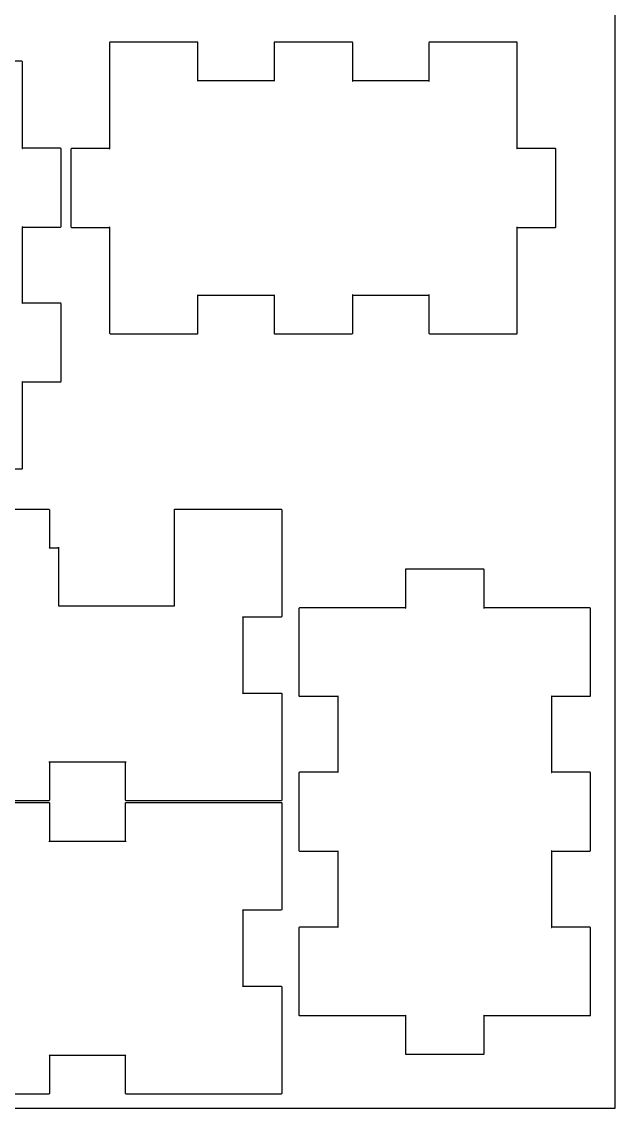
# Model space of a CAD drawing. Extents: x -34 to 366, y 525 to 825.
# Drawn here: x 304.8 to 366.2, y 525.1 to 637.4 of the extents above; entities that cross this region are included whole.
import ezdxf

# ---------------------------------------------------------------- set-up
doc = ezdxf.new("R2010")
doc.units = 0
doc.header["$MEASUREMENT"] = 0
doc.layers.add('CUT', color=30, linetype='CONTINUOUS')

msp = doc.modelspace()

# ---------------------------------------------------------------- linework, layer by layer
at = {"layer": 'CUT', "color": 0}
for p, q in [((313.91, 635.27), (313.89, 635.23)), ((313.89, 635.23), (313.89, 635.22)), ((313.89, 635.22), (313.89, 631.22)), ((313.95, 635.29), (313.91, 635.27)), ((313.96, 635.29), (313.95, 635.29)), ((322.96, 635.29), (313.96, 635.29)), ((322.98, 635.29), (322.96, 635.29)), ((323.01, 635.27), (322.98, 635.29)), ((323.03, 635.23), (323.01, 635.27)), ((323.03, 635.22), (323.03, 635.23)), ((323.03, 631.29), (323.03, 635.22)), ((330.91, 635.27), (330.89, 635.23)), ((330.89, 635.23), (330.89, 635.22)), ((330.89, 635.22), (330.89, 631.29)), ((330.95, 635.29), (330.91, 635.27)), ((330.96, 635.29), (330.95, 635.29)), ((338.96, 635.29), (330.96, 635.29)), ((338.97, 635.29), (338.96, 635.29)), ((339.01, 635.27), (338.97, 635.29)), ((339.03, 635.23), (339.01, 635.27)), ((339.03, 635.22), (339.03, 635.23)), ((339.03, 631.29), (339.03, 635.22)), ((346.91, 635.27), (346.89, 635.23)), ((346.89, 635.23), (346.89, 635.22)), ((346.89, 635.22), (346.89, 631.29)), ((346.95, 635.29), (346.91, 635.27)), ((346.96, 635.29), (346.95, 635.29)), ((355.96, 635.29), (346.96, 635.29)), ((355.98, 635.29), (355.96, 635.29)), ((356.01, 635.27), (355.98, 635.29)), ((356.03, 635.23), (356.01, 635.27)), ((356.03, 635.22), (356.03, 635.23)), ((356.03, 631.22), (356.03, 635.22)), ((304.81, 633.32), (292.88, 633.32)), ((304.82, 633.32), (304.81, 633.32)), ((304.86, 633.3), (304.82, 633.32)), ((304.88, 633.26), (304.86, 633.3)), ((304.88, 633.25), (304.88, 633.26)), ((304.88, 624.32), (304.88, 633.25)), ((313.89, 631.22), (313.89, 624.29)), ((323.03, 631.29), (323, 631.28)), ((323, 631.28), (323.01, 631.27)), ((323.01, 631.27), (323.02, 631.26)), ((323.02, 631.26), (323.03, 631.28)), ((330.89, 631.29), (323.03, 631.29)), ((323.03, 631.29), (323.03, 631.29)), ((323.03, 631.28), (323.03, 631.29)), ((330.89, 631.29), (330.89, 631.28)), ((330.9, 631.29), (330.89, 631.29)), ((330.89, 631.28), (330.9, 631.26)), ((330.92, 631.28), (330.9, 631.29)), ((330.9, 631.26), (330.92, 631.27)), ((330.92, 631.27), (330.92, 631.28)), ((339.02, 631.29), (339, 631.28)), ((339, 631.28), (339.01, 631.27)), ((339.01, 631.27), (339.02, 631.26)), ((339.03, 631.29), (339.02, 631.29)), ((339.02, 631.26), (339.03, 631.28)), ((346.89, 631.29), (339.03, 631.29)), ((339.03, 631.28), (339.03, 631.29)), ((346.89, 631.29), (346.89, 631.28)), ((346.9, 631.29), (346.89, 631.29)), ((346.89, 631.28), (346.9, 631.26)), ((346.92, 631.28), (346.9, 631.29)), ((346.9, 631.26), (346.92, 631.27)), ((346.92, 631.27), (346.92, 631.28)), ((356.03, 624.29), (356.03, 631.22)), ((304.87, 624.32), (304.85, 624.31)), ((304.88, 624.32), (304.87, 624.32)), ((304.87, 624.29), (304.88, 624.31)), ((308.81, 624.32), (304.88, 624.32)), ((304.88, 624.31), (304.88, 624.32)), ((308.82, 624.32), (308.81, 624.32)), ((308.86, 624.3), (308.82, 624.32)), ((304.85, 624.31), (304.85, 624.29)), ((304.85, 624.29), (304.87, 624.29)), ((308.88, 624.26), (308.86, 624.3)), ((308.88, 624.25), (308.88, 624.26)), ((308.88, 616.25), (308.88, 624.25)), ((309.91, 624.27), (309.89, 624.23)), ((309.89, 624.23), (309.89, 624.22)), ((309.89, 624.22), (309.89, 616.22)), ((309.95, 624.29), (309.91, 624.27)), ((309.96, 624.29), (309.95, 624.29)), ((313.89, 624.29), (309.96, 624.29)), ((313.89, 624.29), (313.89, 624.28)), ((313.9, 624.29), (313.89, 624.29)), ((313.89, 624.28), (313.9, 624.26)), ((313.92, 624.28), (313.9, 624.29)), ((313.9, 624.26), (313.92, 624.26)), ((313.92, 624.26), (313.92, 624.28)), ((356.03, 624.29), (356, 624.28)), ((356, 624.28), (356.01, 624.26)), ((356.01, 624.26), (356.02, 624.26)), ((356.02, 624.26), (356.03, 624.28)), ((359.96, 624.29), (356.03, 624.29)), ((356.03, 624.29), (356.03, 624.29)), ((356.03, 624.28), (356.03, 624.29)), ((359.98, 624.29), (359.96, 624.29)), ((360.01, 624.27), (359.98, 624.29)), ((360.03, 624.23), (360.01, 624.27)), ((360.03, 624.22), (360.03, 624.23)), ((360.03, 616.22), (360.03, 624.22)), ((304.87, 616.21), (304.85, 616.2)), ((304.85, 616.2), (304.85, 616.19)), ((304.85, 616.19), (304.87, 616.18)), ((304.88, 616.19), (304.87, 616.21)), ((304.87, 616.18), (304.88, 616.18)), ((304.88, 616.18), (304.88, 616.19)), ((304.88, 608.32), (304.88, 616.18)), ((304.88, 616.18), (308.81, 616.18)), ((308.81, 616.18), (308.82, 616.18)), ((308.82, 616.18), (308.86, 616.2)), ((308.86, 616.2), (308.88, 616.24)), ((308.88, 616.24), (308.88, 616.25)), ((309.89, 616.22), (309.89, 616.21)), ((309.89, 616.21), (309.91, 616.17)), ((309.91, 616.17), (309.95, 616.15)), ((309.95, 616.15), (309.96, 616.15)), ((309.96, 616.15), (313.89, 616.15)), ((313.9, 616.18), (313.89, 616.16)), ((313.89, 616.16), (313.89, 616.15)), ((313.89, 616.15), (313.9, 616.15)), ((313.89, 616.15), (313.89, 609.22)), ((313.92, 616.18), (313.9, 616.18)), ((313.9, 616.15), (313.92, 616.16)), ((313.92, 616.16), (313.92, 616.18)), ((356.01, 616.18), (356, 616.16)), ((356, 616.16), (356.03, 616.15)), ((356.02, 616.18), (356.01, 616.18)), ((356.03, 616.16), (356.02, 616.18)), ((356.03, 616.15), (356.03, 616.16)), ((356.03, 609.22), (356.03, 616.15)), ((356.03, 616.15), (356.03, 616.15)), ((356.03, 616.15), (359.96, 616.15)), ((359.96, 616.15), (359.98, 616.15)), ((359.98, 616.15), (360.01, 616.17)), ((360.01, 616.17), (360.03, 616.21)), ((360.03, 616.21), (360.03, 616.22)), ((313.89, 609.22), (313.89, 605.22)), ((323.01, 609.18), (323, 609.16)), ((323, 609.16), (323.03, 609.15)), ((323.02, 609.18), (323.01, 609.18)), ((323.03, 609.16), (323.02, 609.18)), ((323.03, 609.15), (323.03, 609.16)), ((323.03, 605.22), (323.03, 609.15)), ((323.03, 609.15), (323.03, 609.15)), ((323.03, 609.15), (330.89, 609.15)), ((330.9, 609.18), (330.89, 609.16)), ((330.89, 609.16), (330.89, 609.15)), ((330.89, 609.15), (330.9, 609.15)), ((330.89, 609.15), (330.89, 605.22)), ((330.92, 609.18), (330.9, 609.18)), ((330.9, 609.15), (330.92, 609.16)), ((330.92, 609.16), (330.92, 609.18)), ((339.01, 609.18), (339, 609.16)), ((339, 609.16), (339.02, 609.15)), ((339.02, 609.18), (339.01, 609.18)), ((339.03, 609.16), (339.02, 609.18)), ((339.02, 609.15), (339.03, 609.15)), ((339.03, 609.15), (339.03, 609.16)), ((339.03, 605.22), (339.03, 609.15)), ((339.03, 609.15), (346.89, 609.15)), ((346.9, 609.18), (346.89, 609.16)), ((346.89, 609.16), (346.89, 609.15)), ((346.89, 609.15), (346.9, 609.15)), ((346.89, 609.15), (346.89, 605.22)), ((346.92, 609.18), (346.9, 609.18)), ((346.9, 609.15), (346.92, 609.16)), ((346.92, 609.16), (346.92, 609.18)), ((356.03, 605.22), (356.03, 609.22)), ((304.87, 608.32), (304.85, 608.31)), ((304.85, 608.31), (304.85, 608.29)), ((304.85, 608.29), (304.87, 608.29)), ((304.88, 608.32), (304.87, 608.32)), ((304.87, 608.29), (304.88, 608.31)), ((308.81, 608.32), (304.88, 608.32)), ((304.88, 608.31), (304.88, 608.32)), ((308.82, 608.32), (308.81, 608.32)), ((308.86, 608.3), (308.82, 608.32)), ((308.88, 608.26), (308.86, 608.3)), ((308.88, 608.25), (308.88, 608.26)), ((308.88, 600.25), (308.88, 608.25)), ((313.89, 605.22), (313.89, 605.21)), ((313.89, 605.21), (313.91, 605.17)), ((313.91, 605.17), (313.95, 605.15)), ((313.95, 605.15), (313.96, 605.15)), ((313.96, 605.15), (322.96, 605.15)), ((322.96, 605.15), (322.98, 605.15)), ((322.98, 605.15), (323.01, 605.17)), ((323.01, 605.17), (323.03, 605.21)), ((323.03, 605.21), (323.03, 605.22)), ((330.89, 605.22), (330.89, 605.21)), ((330.89, 605.21), (330.91, 605.17)), ((330.91, 605.17), (330.95, 605.15)), ((330.95, 605.15), (330.96, 605.15)), ((330.96, 605.15), (338.96, 605.15)), ((338.96, 605.15), (338.97, 605.15)), ((338.97, 605.15), (339.01, 605.17)), ((339.01, 605.17), (339.03, 605.21)), ((339.03, 605.21), (339.03, 605.22)), ((346.89, 605.22), (346.89, 605.21)), ((346.89, 605.21), (346.91, 605.17)), ((346.91, 605.17), (346.95, 605.15)), ((346.95, 605.15), (346.96, 605.15)), ((346.96, 605.15), (355.96, 605.15)), ((355.96, 605.15), (355.98, 605.15)), ((355.98, 605.15), (356.01, 605.17)), ((356.01, 605.17), (356.03, 605.21)), ((356.03, 605.21), (356.03, 605.22)), ((304.87, 600.21), (304.85, 600.21)), ((304.85, 600.21), (304.85, 600.19)), ((304.85, 600.19), (304.87, 600.18)), ((304.88, 600.19), (304.87, 600.21)), ((304.87, 600.18), (304.88, 600.18)), ((304.88, 600.18), (304.88, 600.19)), ((304.88, 591.25), (304.88, 600.18)), ((304.88, 600.18), (308.81, 600.18)), ((308.81, 600.18), (308.82, 600.18)), ((308.82, 600.18), (308.86, 600.2)), ((308.86, 600.2), (308.88, 600.24)), ((308.88, 600.24), (308.88, 600.25)), ((292.88, 591.18), (304.81, 591.18)), ((304.81, 591.18), (304.82, 591.18)), ((304.82, 591.18), (304.86, 591.2)), ((304.86, 591.2), (304.88, 591.24)), ((304.88, 591.24), (304.88, 591.25)), ((344.49, 580.81), (344.47, 580.77)), ((344.47, 580.77), (344.47, 580.76)), ((344.47, 580.76), (344.47, 576.83)), ((344.53, 580.83), (344.49, 580.81)), ((344.54, 580.83), (344.53, 580.83)), ((352.54, 580.83), (344.54, 580.83)), ((352.55, 580.83), (352.54, 580.83)), ((352.59, 580.81), (352.55, 580.83)), ((352.61, 580.77), (352.59, 580.81)), ((352.61, 580.76), (352.61, 580.77)), ((352.61, 576.83), (352.61, 580.76)), ((333.49, 576.81), (333.47, 576.77)), ((333.47, 576.77), (333.47, 576.76)), ((333.47, 576.76), (333.47, 567.76)), ((333.53, 576.83), (333.49, 576.81)), ((333.54, 576.83), (333.53, 576.83)), ((337.54, 576.83), (333.54, 576.83)), ((344.47, 576.83), (337.54, 576.83)), ((344.47, 576.83), (344.47, 576.82)), ((344.48, 576.83), (344.47, 576.83)), ((344.47, 576.82), (344.48, 576.8)), ((344.5, 576.82), (344.48, 576.83)), ((344.48, 576.8), (344.5, 576.8)), ((344.5, 576.8), (344.5, 576.82)), ((352.6, 576.83), (352.58, 576.82)), ((352.58, 576.82), (352.58, 576.8)), ((352.58, 576.8), (352.6, 576.8)), ((352.61, 576.83), (352.6, 576.83)), ((352.6, 576.8), (352.61, 576.82)), ((359.54, 576.83), (352.61, 576.83)), ((352.61, 576.82), (352.61, 576.83)), ((363.54, 576.83), (359.54, 576.83)), ((363.55, 576.83), (363.54, 576.83)), ((363.59, 576.81), (363.55, 576.83)), ((363.61, 576.77), (363.59, 576.81)), ((363.61, 576.76), (363.61, 576.77)), ((363.61, 567.76), (363.61, 576.76)), ((333.47, 567.76), (333.47, 567.75)), ((333.47, 567.75), (333.49, 567.71)), ((333.49, 567.71), (333.53, 567.69)), ((333.53, 567.69), (333.54, 567.69)), ((333.54, 567.69), (337.47, 567.69)), ((337.48, 567.72), (337.47, 567.69)), ((337.47, 567.69), (337.48, 567.69)), ((337.47, 567.69), (337.47, 567.69)), ((337.47, 567.69), (337.47, 559.83)), ((337.5, 567.71), (337.48, 567.72)), ((337.48, 567.69), (337.5, 567.7)), ((337.5, 567.7), (337.5, 567.71)), ((359.6, 567.72), (359.58, 567.71)), ((359.58, 567.71), (359.58, 567.7)), ((359.58, 567.7), (359.6, 567.69)), ((359.61, 567.69), (359.6, 567.72)), ((359.6, 567.69), (359.61, 567.69)), ((359.61, 559.83), (359.61, 567.69)), ((359.61, 567.69), (359.61, 567.69)), ((359.61, 567.69), (363.54, 567.69)), ((363.54, 567.69), (363.55, 567.69)), ((363.55, 567.69), (363.59, 567.71)), ((363.59, 567.71), (363.61, 567.75)), ((363.61, 567.75), (363.61, 567.76)), ((333.49, 559.81), (333.47, 559.77)), ((333.47, 559.77), (333.47, 559.76)), ((333.47, 559.76), (333.47, 551.76)), ((333.53, 559.83), (333.49, 559.81)), ((333.54, 559.83), (333.53, 559.83)), ((337.47, 559.83), (333.54, 559.83)), ((337.47, 559.83), (337.47, 559.82)), ((337.48, 559.83), (337.47, 559.83)), ((337.47, 559.82), (337.48, 559.8)), ((337.5, 559.82), (337.48, 559.83)), ((337.48, 559.8), (337.5, 559.8)), ((337.5, 559.8), (337.5, 559.82)), ((359.6, 559.83), (359.58, 559.82)), ((359.58, 559.82), (359.58, 559.8)), ((359.58, 559.8), (359.6, 559.8)), ((359.61, 559.83), (359.6, 559.83)), ((359.6, 559.8), (359.61, 559.82)), ((363.54, 559.83), (359.61, 559.83)), ((359.61, 559.82), (359.61, 559.83)), ((363.55, 559.83), (363.54, 559.83)), ((363.59, 559.81), (363.55, 559.83)), ((363.61, 559.77), (363.59, 559.81)), ((363.61, 559.76), (363.61, 559.77)), ((363.61, 551.76), (363.61, 559.76)), ((299.61, 556.72), (307.61, 556.72)), ((307.61, 556.72), (307.62, 556.72)), ((307.62, 556.72), (307.66, 556.7)), ((307.66, 556.7), (307.68, 556.66)), ((307.68, 556.66), (307.68, 556.65)), ((307.68, 556.65), (307.68, 552.72)), ((315.54, 556.66), (315.56, 556.7)), ((315.54, 556.65), (315.54, 556.66)), ((315.54, 552.72), (315.54, 556.65)), ((315.56, 556.7), (315.6, 556.72)), ((315.6, 556.72), (315.61, 556.72)), ((315.61, 556.72), (327.61, 556.72)), ((327.61, 556.72), (331.61, 556.72)), ((331.61, 556.72), (331.62, 556.72)), ((331.62, 556.72), (331.66, 556.7)), ((331.66, 556.7), (331.68, 556.66)), ((331.68, 556.66), (331.68, 556.65)), ((331.68, 556.65), (331.68, 552.65)), ((307.65, 552.71), (307.67, 552.72)), ((307.65, 552.69), (307.65, 552.71)), ((307.67, 552.69), (307.65, 552.69)), ((307.67, 552.72), (307.68, 552.72)), ((307.68, 552.71), (307.67, 552.69)), ((307.68, 552.72), (307.68, 552.71)), ((307.68, 552.72), (315.54, 552.72)), ((315.54, 552.72), (315.55, 552.72)), ((315.54, 552.71), (315.54, 552.72)), ((315.55, 552.69), (315.54, 552.71)), ((315.55, 552.72), (315.57, 552.71)), ((315.57, 552.69), (315.55, 552.69)), ((315.57, 552.71), (315.57, 552.69)), ((331.68, 552.65), (331.68, 545.65)), ((333.47, 551.76), (333.47, 551.74)), ((333.47, 551.74), (333.49, 551.71)), ((333.49, 551.71), (333.53, 551.69)), ((333.53, 551.69), (333.54, 551.69)), ((333.54, 551.69), (337.47, 551.69)), ((337.48, 551.72), (337.47, 551.69)), ((337.47, 551.69), (337.48, 551.69)), ((337.47, 551.69), (337.47, 551.69)), ((337.47, 551.69), (337.47, 543.83)), ((337.5, 551.71), (337.48, 551.72)), ((337.48, 551.69), (337.5, 551.7)), ((337.5, 551.7), (337.5, 551.71)), ((359.6, 551.72), (359.58, 551.71)), ((359.58, 551.71), (359.58, 551.7)), ((359.58, 551.7), (359.6, 551.69)), ((359.61, 551.69), (359.6, 551.72)), ((359.6, 551.69), (359.61, 551.69)), ((359.61, 543.83), (359.61, 551.69)), ((359.61, 551.69), (359.61, 551.69)), ((359.61, 551.69), (363.54, 551.69)), ((363.54, 551.69), (363.55, 551.69)), ((363.55, 551.69), (363.59, 551.71)), ((363.59, 551.71), (363.61, 551.74)), ((363.61, 551.74), (363.61, 551.76)), ((327.65, 545.59), (327.65, 545.61)), ((327.65, 545.61), (327.67, 545.61)), ((327.67, 545.58), (327.65, 545.59)), ((327.67, 545.61), (327.68, 545.59)), ((327.68, 545.58), (327.67, 545.58)), ((327.68, 545.59), (327.68, 545.58)), ((331.61, 545.58), (327.68, 545.58)), ((327.68, 545.58), (327.68, 537.72)), ((331.62, 545.58), (331.61, 545.58)), ((331.66, 545.6), (331.62, 545.58)), ((331.68, 545.64), (331.66, 545.6)), ((331.68, 545.65), (331.68, 545.64)), ((333.49, 543.81), (333.47, 543.77)), ((333.47, 543.77), (333.47, 543.76)), ((333.47, 543.76), (333.47, 534.76)), ((333.53, 543.83), (333.49, 543.81)), ((333.54, 543.83), (333.53, 543.83)), ((337.47, 543.83), (333.54, 543.83)), ((337.47, 543.83), (337.47, 543.82)), ((337.48, 543.83), (337.47, 543.83)), ((337.47, 543.82), (337.48, 543.8)), ((337.5, 543.82), (337.48, 543.83)), ((337.48, 543.8), (337.5, 543.8)), ((337.5, 543.8), (337.5, 543.82)), ((359.6, 543.83), (359.58, 543.82)), ((359.58, 543.82), (359.58, 543.8)), ((359.58, 543.8), (359.6, 543.8)), ((359.61, 543.83), (359.6, 543.83)), ((359.6, 543.8), (359.61, 543.82)), ((363.54, 543.83), (359.61, 543.83)), ((359.61, 543.82), (359.61, 543.83)), ((363.55, 543.83), (363.54, 543.83)), ((363.59, 543.81), (363.55, 543.83)), ((363.61, 543.77), (363.59, 543.81)), ((363.61, 543.76), (363.61, 543.77)), ((363.61, 534.76), (363.61, 543.76)), ((327.65, 537.71), (327.67, 537.72)), ((327.65, 537.69), (327.65, 537.71)), ((327.67, 537.69), (327.65, 537.69)), ((327.67, 537.72), (327.68, 537.72)), ((327.68, 537.71), (327.67, 537.69)), ((327.68, 537.72), (327.68, 537.71)), ((327.68, 537.72), (331.61, 537.72)), ((331.61, 537.72), (331.62, 537.72)), ((331.62, 537.72), (331.66, 537.7)), ((331.66, 537.7), (331.68, 537.66)), ((331.68, 537.66), (331.68, 537.65)), ((331.68, 537.65), (331.68, 530.65)), ((333.47, 534.76), (333.47, 534.75)), ((333.47, 534.75), (333.49, 534.71)), ((333.49, 534.71), (333.53, 534.69)), ((333.53, 534.69), (333.54, 534.69)), ((333.54, 534.69), (337.54, 534.69)), ((337.54, 534.69), (344.47, 534.69)), ((344.48, 534.72), (344.47, 534.69)), ((344.47, 534.69), (344.48, 534.69)), ((344.47, 534.69), (344.47, 534.69)), ((344.47, 534.69), (344.47, 530.76)), ((344.5, 534.71), (344.48, 534.72)), ((344.48, 534.69), (344.5, 534.7)), ((344.5, 534.7), (344.5, 534.71)), ((352.6, 534.72), (352.58, 534.71)), ((352.58, 534.71), (352.58, 534.7)), ((352.58, 534.7), (352.6, 534.69)), ((352.61, 534.69), (352.6, 534.72)), ((352.6, 534.69), (352.61, 534.69)), ((352.61, 530.76), (352.61, 534.69)), ((352.61, 534.69), (352.61, 534.69)), ((352.61, 534.69), (359.54, 534.69)), ((359.54, 534.69), (363.54, 534.69)), ((363.54, 534.69), (363.55, 534.69)), ((363.55, 534.69), (363.59, 534.71)), ((363.59, 534.71), (363.61, 534.75)), ((363.61, 534.75), (363.61, 534.76)), ((307.65, 530.59), (307.65, 530.61)), ((307.65, 530.61), (307.67, 530.61)), ((307.67, 530.58), (307.65, 530.59)), ((307.67, 530.61), (307.68, 530.59)), ((307.68, 530.58), (307.67, 530.58)), ((307.68, 530.59), (307.68, 530.58)), ((315.54, 530.58), (307.68, 530.58)), ((307.68, 530.58), (307.68, 526.65)), ((315.54, 530.59), (315.55, 530.61)), ((315.54, 530.58), (315.54, 530.59)), ((315.54, 526.65), (315.54, 530.58)), ((315.55, 530.58), (315.54, 530.58)), ((315.55, 530.61), (315.57, 530.61)), ((315.57, 530.59), (315.55, 530.58)), ((315.57, 530.61), (315.57, 530.59)), ((331.68, 530.65), (331.68, 526.65)), ((344.47, 530.76), (344.47, 530.74)), ((344.47, 530.74), (344.49, 530.71)), ((344.49, 530.71), (344.53, 530.69)), ((344.53, 530.69), (344.54, 530.69)), ((344.54, 530.69), (352.54, 530.69)), ((352.54, 530.69), (352.55, 530.69)), ((352.55, 530.69), (352.59, 530.71)), ((352.59, 530.71), (352.61, 530.74)), ((352.61, 530.74), (352.61, 530.76)), ((307.68, 526.64), (307.66, 526.6)), ((307.68, 526.65), (307.68, 526.64)), ((315.54, 526.64), (315.54, 526.65)), ((315.56, 526.6), (315.54, 526.64)), ((331.68, 526.64), (331.66, 526.6)), ((331.68, 526.65), (331.68, 526.64)), ((307.61, 526.58), (299.61, 526.58)), ((307.62, 526.58), (307.61, 526.58)), ((307.66, 526.6), (307.62, 526.58)), ((315.6, 526.58), (315.56, 526.6)), ((315.61, 526.58), (315.6, 526.58)), ((327.61, 526.58), (315.61, 526.58)), ((331.61, 526.58), (327.61, 526.58)), ((331.62, 526.58), (331.61, 526.58)), ((331.66, 526.6), (331.62, 526.58))]:
    msp.add_line(p, q, dxfattribs=at)
at = {"layer": 'CUT'}
for p, q in [((299.61, 587.02), (307.61, 587.02)), ((307.61, 587.02), (307.62, 587.02)), ((307.62, 587.02), (307.66, 587)), ((307.66, 587), (307.68, 586.96)), ((307.68, 586.96), (307.68, 586.95)), ((307.68, 586.95), (307.68, 583.02)), ((320.61, 583.1), (320.61, 587.02)), ((320.61, 587.02), (327.61, 587.02)), ((327.61, 587.02), (331.61, 587.02)), ((331.61, 587.02), (331.62, 587.02)), ((331.62, 587.02), (331.66, 587)), ((331.66, 587), (331.68, 586.96)), ((331.68, 586.96), (331.68, 586.95)), ((331.68, 586.95), (331.68, 582.95)), ((307.65, 583.01), (307.67, 583.02)), ((307.65, 582.99), (307.65, 583.01)), ((307.67, 582.99), (307.65, 582.99)), ((307.67, 583.02), (307.68, 583.02)), ((307.68, 583.01), (307.67, 582.99)), ((307.68, 583.02), (308.61, 583.02)), ((307.68, 583.02), (307.68, 583.01)), ((308.61, 583.02), (308.61, 583.1)), ((308.61, 583.1), (308.61, 577.05)), ((320.61, 577.05), (320.61, 583.1)), ((331.68, 582.95), (331.68, 575.95)), ((308.61, 577.05), (320.61, 577.05)), ((327.65, 575.89), (327.65, 575.91)), ((327.65, 575.91), (327.67, 575.91)), ((327.67, 575.88), (327.65, 575.89)), ((327.67, 575.91), (327.68, 575.89)), ((327.68, 575.88), (327.67, 575.88)), ((327.68, 575.89), (327.68, 575.88)), ((331.61, 575.88), (327.68, 575.88)), ((327.68, 575.88), (327.68, 568.02)), ((331.62, 575.88), (331.61, 575.88)), ((331.66, 575.9), (331.62, 575.88)), ((331.68, 575.94), (331.66, 575.9)), ((331.68, 575.95), (331.68, 575.94)), ((327.65, 568.01), (327.67, 568.02)), ((327.65, 567.99), (327.65, 568.01)), ((327.67, 567.99), (327.65, 567.99)), ((327.67, 568.02), (327.68, 568.02)), ((327.68, 568.01), (327.67, 567.99)), ((327.68, 568.02), (327.68, 568.01)), ((327.68, 568.02), (331.61, 568.02)), ((331.61, 568.02), (331.62, 568.02)), ((331.62, 568.02), (331.66, 568)), ((331.66, 568), (331.68, 567.96)), ((331.68, 567.96), (331.68, 567.95)), ((331.68, 567.95), (331.68, 560.95)), ((307.65, 560.89), (307.65, 560.91)), ((307.65, 560.91), (307.67, 560.91)), ((307.67, 560.88), (307.65, 560.89)), ((307.67, 560.91), (307.68, 560.89)), ((307.68, 560.88), (307.67, 560.88)), ((307.68, 560.89), (307.68, 560.88)), ((315.54, 560.88), (307.68, 560.88)), ((307.68, 560.88), (307.68, 556.95)), ((315.54, 560.89), (315.55, 560.91)), ((315.54, 560.88), (315.54, 560.89)), ((315.54, 556.95), (315.54, 560.88)), ((315.55, 560.88), (315.54, 560.88)), ((315.55, 560.91), (315.57, 560.91)), ((315.57, 560.89), (315.55, 560.88)), ((315.57, 560.91), (315.57, 560.89)), ((331.68, 560.95), (331.68, 556.95)), ((307.68, 556.95), (307.68, 556.94)), ((315.54, 556.94), (315.54, 556.95)), ((331.68, 556.95), (331.68, 556.94)), ((307.61, 556.88), (299.61, 556.88)), ((307.62, 556.88), (307.61, 556.88)), ((307.66, 556.9), (307.62, 556.88)), ((307.68, 556.94), (307.66, 556.9)), ((315.56, 556.9), (315.54, 556.94)), ((315.6, 556.88), (315.56, 556.9)), ((315.61, 556.88), (315.6, 556.88)), ((327.61, 556.88), (315.61, 556.88)), ((331.61, 556.88), (327.61, 556.88)), ((331.62, 556.88), (331.61, 556.88)), ((331.66, 556.9), (331.62, 556.88)), ((331.68, 556.94), (331.66, 556.9))]:
    msp.add_line(p, q, dxfattribs=at)
msp.add_lwpolyline([(-33.84, 525.11), (366.16, 525.11), (366.16, 825.11), (-33.84, 825.11)], close=True, dxfattribs=at)

doc.saveas('drawing.dxf')
